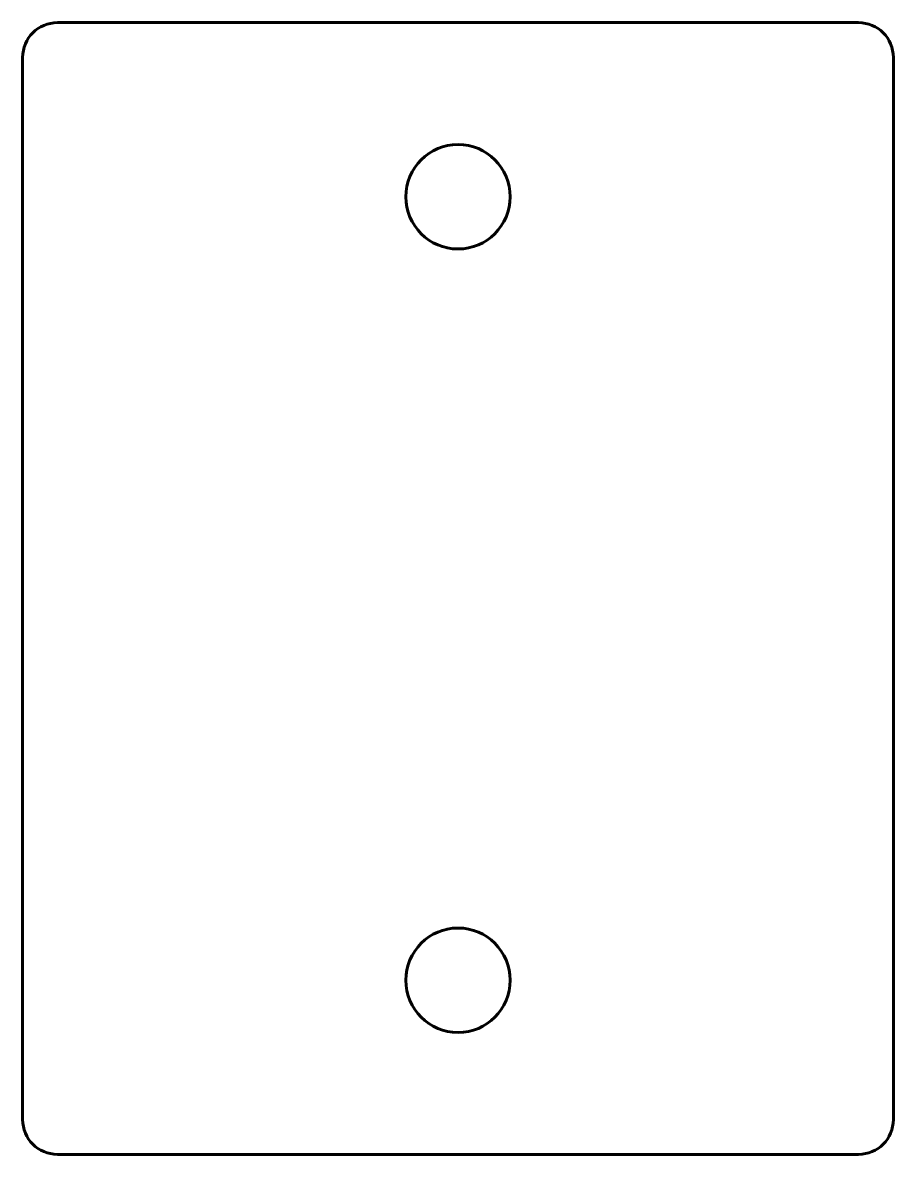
# Model space of a CAD drawing. Header units: millimetres. Extents: x -15.3 to 34.7, y -25.5 to 39.5.
import ezdxf

# ---------------------------------------------------------------- set-up
doc = ezdxf.new("R2010")
doc.units = ezdxf.units.MM
doc.linetypes.add('K5LT_BASIC', pattern=[0])
doc.layers.add('Системный слой', color=7, linetype='Continuous')

msp = doc.modelspace()

# ---------------------------------------------------------------- linework, layer by layer
at = {"layer": 'Системный слой', "color": 5, "linetype": 'K5LT_BASIC', "lineweight": 60, "true_color": 0x0000ff}
for p, q in [((-13.32, 39.451), (32.68, 39.451)), ((-15.32, 37.451), (-15.32, -23.549)), ((34.68, -23.549), (34.68, 37.451)), ((-13.32, -25.549), (32.68, -25.549))]:
    msp.add_line(p, q, dxfattribs=at)
for centre in [(9.68, 29.451), (9.68, -15.549)]:
    msp.add_circle(centre, 3, dxfattribs=at)
for centre, start, end in [((-13.32, 37.451), 90, 180), ((32.68, 37.451), 0, 90), ((-13.32, -23.549), 180, 270), ((32.68, -23.549), 270, 0)]:
    msp.add_arc(centre, 2, start, end, dxfattribs=at)

doc.saveas('drawing.dxf')
